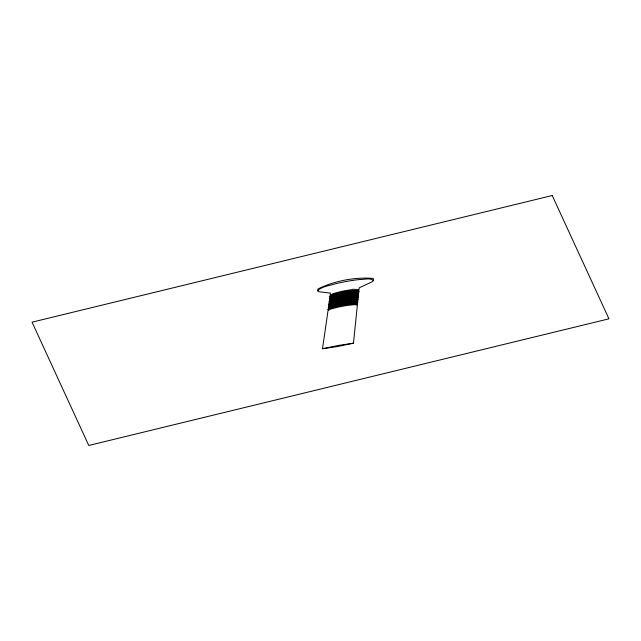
<?xml version="1.0" encoding="UTF-8"?>
<svg xmlns="http://www.w3.org/2000/svg" width="641" height="641" viewBox="0 0 641 641"><rect width="100%" height="100%" fill="white"/><g stroke="black" fill="none" stroke-linecap="round" stroke-linejoin="round"><path stroke-width="0.96" d="M330.163 295.285L333.208 293.61L340.587 291.599A39.141 12.548 -12.4 0 1 345.787 290.565L346.541 290.429A32.843 10.528 -12.4 0 1 351.524 289.716C353.84 287.977 359.946 291.727 359.208 287.841L371.796 281.952L373.198 280.79L373.439 279.115A5.705 1.827 -12.4 0 0 372.854 278.37C354.505 277.088 334.658 280.798 318.128 288.891A5.457 1.747 -12.4 0 0 317.88 289.379L317.712 291.03L318.873 291.711L330.476 293.129L330.163 295.285A2.876 0.921 -12.4 0 0 330.924 295.757A7.652 2.452 -12.4 0 1 332.911 294.94L335.259 294.107A13.653 4.375 -12.4 0 1 337.807 293.322L340.667 292.6A31.137 9.984 -12.4 0 1 345.86 291.559A26.946 8.637 -12.4 0 1 350.298 290.926L356.516 290.653A7.075 2.268 -12.4 0 1 358.111 290.758M356.132 295.461A7.235 2.316 -12.4 0 1 357.47 295.517A2.82 0.905 -12.4 0 0 358.583 294.692L358.543 294.387M358.704 292.809L358.672 293.121A1.979 0.633 -12.4 0 0 358.639 292.977L357.358 292.6A8.309 2.66 -12.4 0 0 356.316 292.56L351.164 292.929A34.526 11.065 -12.4 0 0 346.148 293.658L345.395 293.786A41.144 13.189 -12.4 0 0 340.171 294.82L333.016 296.727L329.778 298.273M356.34 292.248A7.171 2.3 -12.4 0 1 357.902 292.336A2.876 0.921 -12.4 0 0 358.888 291.535L358.864 291.238M353.471 343.191L357.374 304.956L354.641 304.651L348.488 305.276A47.049 15.088 -12.4 0 0 337.254 307.335L330.572 309.114L328.064 310.38L322.487 348.76L337.839 346.469L353.471 343.191L338.777 345.363L322.527 348.712M356.773 300.357L357.886 299.716A1.715 0.553 -12.4 0 0 358.023 299.483L358.055 299.171A1.731 0.553 -12.4 0 0 357.966 298.986L357.013 298.738A7.091 2.276 -12.4 0 0 356.067 298.698L350.459 299.123A38.204 12.251 -12.4 0 0 345.395 299.868A45.327 14.535 -12.4 0 0 339.361 301.038L334.955 302.087A20.4 6.538 -12.4 0 0 332.527 302.776A9.727 3.117 -12.4 0 0 329.995 303.682L329.009 304.259A1.795 0.577 -12.4 0 0 328.817 304.531L328.777 304.844A1.667 0.537 -12.4 0 0 328.825 305.004L329.851 305.292A7.131 2.284 -12.4 0 1 330.644 304.98L333.208 304.034A13.437 4.311 -12.4 0 1 336.509 303.049L339.778 302.248A36.056 11.562 -12.4 0 1 345.291 301.19A31.273 10.024 -12.4 0 1 348.792 300.677L356.075 300.325A6.891 2.211 -12.4 0 1 356.773 300.357L357.838 300.629A1.611 0.521 -12.4 0 1 357.894 300.781L357.862 301.102A1.594 0.513 -12.4 0 1 357.766 301.278L356.532 301.983L348.159 302.384A35.736 11.458 -12.4 0 0 339.602 303.898L336.277 304.683A13.429 4.303 -12.4 0 0 332.863 305.701M357.013 298.738L357.942 298.209A1.843 0.593 -12.4 0 0 358.191 297.881L358.215 297.568A1.915 0.617 -12.4 0 0 358.047 297.328L357.237 297.128A7.163 2.292 -12.4 0 0 356.108 297.071L348.92 297.44A32.467 10.408 -12.4 0 0 339.57 299.123M357.237 297.128A3.878 1.242 -12.4 0 0 357.902 296.775A2.179 0.697 -12.4 0 0 358.367 296.286L358.383 295.974A2.179 0.697 -12.4 0 0 358.031 295.653L357.878 295.597A4.078 1.306 -12.4 0 0 357.462 295.525M332.879 305.709L329.762 306.871L328.593 306.622A1.586 0.513 -12.4 0 1 328.537 306.47L328.585 306.15A1.619 0.521 -12.4 0 1 328.681 305.973L329.851 305.292M330.019 303.682L329.129 303.457A1.835 0.593 -12.4 0 1 329.001 303.233L329.057 302.921A1.987 0.641 -12.4 0 1 329.362 302.544M331.565 301.542L331.381 301.607A7.235 2.316 -12.4 0 0 330.179 302.087L329.402 301.879A1.971 0.633 -12.4 0 1 329.234 301.631L329.29 301.31M329.706 298.442L329.754 298.129A2.844 0.913 -12.4 0 1 330.748 297.344A7.556 2.42 -12.4 0 1 332.527 296.599L334.914 295.741A13.621 4.367 -12.4 0 1 337.591 294.924L340.499 294.195A32.01 10.264 -12.4 0 1 345.763 293.145A27.707 8.886 -12.4 0 1 349.738 292.568L356.188 292.24A12.459 3.998 -12.4 0 0 355.386 292.264L354.938 292.28M330.748 297.32A2.836 0.913 -12.4 0 1 329.875 296.871L329.979 296.551M332.711 307.335L329.546 308.513L328.328 308.217A1.474 0.473 -12.4 0 1 328.296 308.097L328.344 307.776A1.498 0.481 -12.4 0 1 328.408 307.648L329.762 306.871M317.664 290.694C322.311 286.198 329.762 285.678 335.74 283.707A59.092 18.942 -12.4 0 1 338.953 282.961A65.895 21.129 -12.4 0 1 352.358 280.47L354.537 280.149A53.147 17.043 -12.4 0 1 359.729 279.524C363.96 279.7 369.905 277.545 373.334 280.413M329.939 296.855L332.983 295.205L340.379 293.201A40.119 12.86 -12.4 0 1 345.587 292.168L346.348 292.04A33.669 10.793 -12.4 0 1 351.348 291.318L356.765 290.966L358.832 291.543M329.242 301.631L332.302 300.044L339.746 298.073A43.396 13.91 -12.4 0 1 344.994 297.039L345.755 296.911A36.377 11.666 -12.4 0 1 350.795 296.174L356.26 295.773L358.351 296.286M328.777 304.844L331.838 303.305L339.321 301.358A45.591 14.615 -12.4 0 1 345.355 300.196A38.428 12.323 -12.4 0 1 350.419 299.443L355.923 299.018L358.023 299.483M328.537 306.47L331.605 304.956L339.105 303.017A46.961 15.055 -12.4 0 1 345.154 301.855A39.534 12.676 -12.4 0 1 350.234 301.094L357.806 300.95M328.296 308.097L331.373 306.606L338.889 304.683A48.404 15.52 -12.4 0 1 344.954 303.514A40.744 13.06 -12.4 0 1 350.05 302.752L357.638 302.576M329.554 299.868L332.791 298.337L339.962 296.438A42.234 13.541 -12.4 0 1 345.195 295.405L345.956 295.277A35.431 11.362 -12.4 0 1 350.98 294.548L356.436 294.163L358.511 294.7M328.112 309.411A1.418 0.457 -12.4 0 1 328.184 309.258L329.546 308.513M328.184 309.299L329.29 308.658A5.753 1.843 -12.4 0 1 330.011 308.377L341.805 305.445A52.826 16.938 -12.4 0 1 346.26 304.667L354.401 303.65M329.362 302.544L329.706 302.328A4.223 1.354 -12.4 0 1 330.187 302.087M332.703 307.327A13.902 4.455 -12.4 0 1 336.06 306.35L339.426 305.549A36.777 11.794 -12.4 0 1 348.087 304.018L356.236 303.626L357.638 302.856A1.474 0.473 -12.4 0 0 357.694 302.72L357.726 302.4A1.49 0.481 -12.4 0 0 357.694 302.288L356.532 301.983M329.923 308.369L331.028 307.992A19.727 6.322 -12.4 0 1 334.273 307.071L341.861 305.388A56.272 18.044 -12.4 0 1 346.212 304.627M331.012 303.289L333.544 302.36A13.477 4.319 -12.4 0 1 336.725 301.406L339.377 300.741A33.324 10.681 -12.4 0 1 348.856 299.051L356.043 298.698M331.381 301.607L333.881 300.701A13.493 4.327 -12.4 0 1 336.95 299.772L339.562 299.115M331.758 299.932L334.225 299.043A13.541 4.343 -12.4 0 1 337.166 298.145L339.746 297.496A31.657 10.152 -12.4 0 1 348.984 295.83L356.011 295.453L350.827 295.854A36.176 11.602 -12.4 0 0 345.795 296.591L345.034 296.719A43.171 13.838 -12.4 0 0 339.786 297.753L334.674 299.01A18.445 5.913 -12.4 0 0 333.104 299.475A12.716 4.078 -12.4 0 0 331.75 299.932A7.363 2.364 -12.4 0 0 330.347 300.501M330.524 298.914A7.396 2.372 -12.4 0 1 332.142 298.265L334.562 297.384A13.589 4.359 -12.4 0 1 337.382 296.527M332.519 296.599L332.599 296.567A12.532 4.014 -12.4 0 1 333.264 296.342L333.809 296.166A16.834 5.4 -12.4 0 1 334.362 295.998L342.871 293.947A45.631 14.631 -12.4 0 1 346.925 293.217L354.842 292.288M337.374 296.527L340.323 295.797A32.923 10.552 -12.4 0 1 345.058 294.844A28.444 9.118 -12.4 0 1 349.682 294.155L356.164 293.842A7.315 2.348 -12.4 0 1 357.686 293.923A2.788 0.897 -12.4 0 1 358.607 294.371M347.342 304.491L355.106 303.666A7.556 2.42 -12.4 0 1 356.813 303.698L357.526 303.914A1.418 0.457 -12.4 0 1 357.478 304.187M355.146 303.618L355.947 303.618M355.811 293.842L350.996 294.227A35.263 11.306 -12.4 0 0 345.98 294.956L345.219 295.092A42.01 13.469 -12.4 0 0 339.994 296.126L334.546 297.488A17.716 5.681 -12.4 0 0 333.456 297.817L333.264 297.881A12.692 4.07 -12.4 0 0 332.134 298.257M356.204 290.653L351.028 291.046A34.181 10.961 -12.4 0 0 346.124 291.767A39.413 12.636 -12.4 0 0 340.323 292.913L336.068 293.963A16.938 5.432 -12.4 0 0 332.895 294.932M356.092 297.071L350.643 297.48A37.17 11.915 -12.4 0 0 345.595 298.225A44.053 14.126 -12.4 0 0 339.578 299.387L335.179 300.445A17.219 5.521 -12.4 0 0 331.557 301.534M355.939 301.967L346.324 302.977A54.501 17.475 -12.4 0 0 342.014 303.73L334.498 305.396A20.945 6.714 -12.4 0 0 331.87 306.134A11.594 3.718 -12.4 0 0 330.275 306.67M356.027 300.325L350.274 300.773A39.309 12.604 -12.4 0 0 345.195 301.526A46.697 14.967 -12.4 0 0 339.145 302.696L334.73 303.738A16.666 5.344 -12.4 0 0 330.628 304.964M356.236 303.626L356.276 303.626A5.056 1.619 -12.4 0 1 356.725 303.658L356.853 303.674M356.797 303.706L357.542 303.986M358.183 297.881L356.092 297.392L350.611 297.809A37.378 11.987 -12.4 0 0 345.555 298.546A44.293 14.206 -12.4 0 0 339.538 299.716L335.131 300.773A17.611 5.649 -12.4 0 0 331.653 301.807L331.197 301.975A8.189 2.628 -12.4 0 0 330.572 302.223L329.081 303.073A1.723 0.553 -12.4 0 0 329.009 303.233M359.04 289.972A2.909 0.929 -12.4 0 1 358.071 290.766A2.852 0.913 -12.4 0 1 358.912 291.222M357.854 292.36A2.82 0.905 -12.4 0 1 358.76 292.793M358.736 293.113A2.836 0.905 -12.4 0 1 357.646 293.923M356.725 304.683A2.155 0.689 -12.4 0 0 357.622 304.058A2.252 0.721 -12.4 0 1 356.66 304.675M329.931 296.559A2.885 0.921 -12.4 0 1 330.924 295.773M330.572 298.898A2.812 0.897 -12.4 0 1 329.642 298.458M329.45 299.724A2.812 0.905 -12.4 0 1 330.564 298.922M329.402 300.044A2.78 0.889 -12.4 0 0 330.395 300.477A2.788 0.897 -12.4 0 0 329.21 301.326M328.889 309.747A2.179 0.697 -12.4 0 1 328.04 309.427M552.23 195.521L32.05 322.175L88.77 445.479L608.95 318.825L552.23 195.521"/></g></svg>
